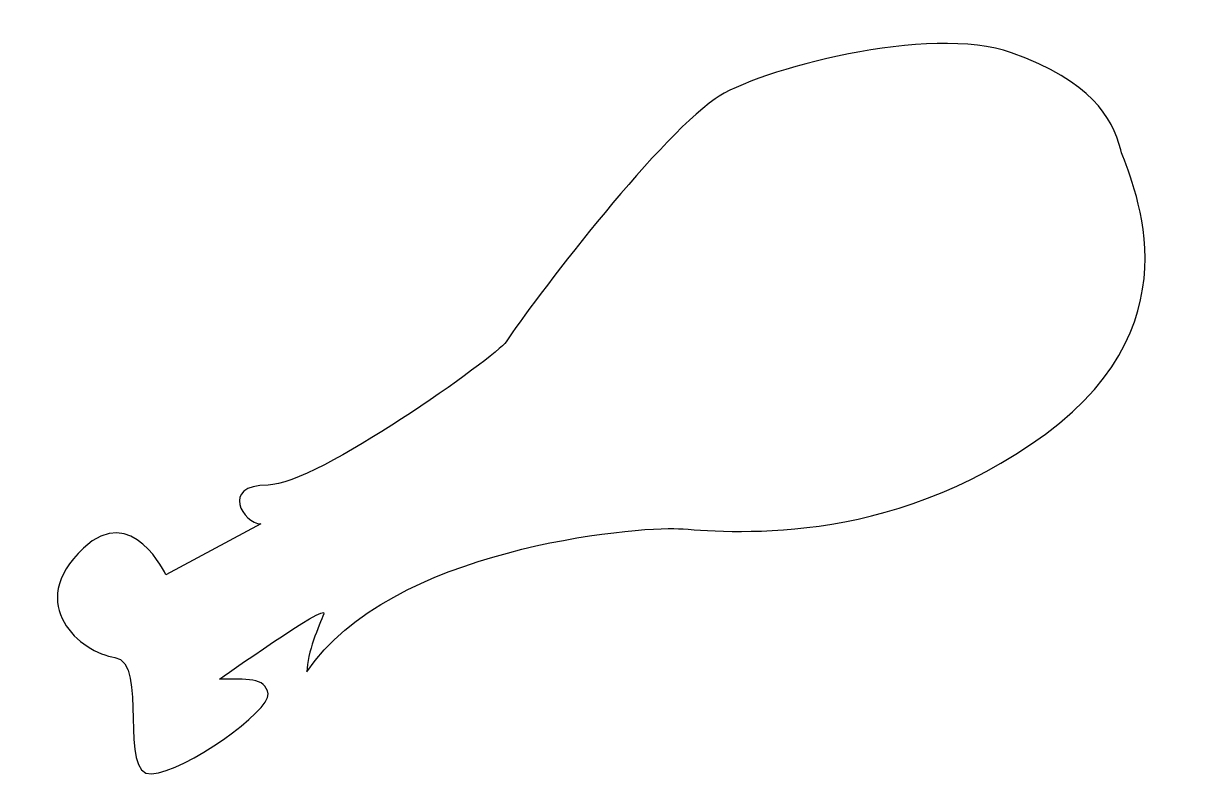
# Model space of a CAD drawing. Header units: centimetres. Extents: x -9.9 to 10.3, y -6.3 to 6.6.
import ezdxf

# ---------------------------------------------------------------- set-up
doc = ezdxf.new("R2010")
doc.units = ezdxf.units.CM
doc.header["$MEASUREMENT"] = 0
doc.layers.add('Camada 1', color=7, linetype='Continuous')

msp = doc.modelspace()

# ---------------------------------------------------------------- linework, layer by layer
at = {"layer": 'Camada 1'}
msp.add_open_spline([(-7.45497, -2.84628), (-7.45497, -2.84628), (-5.8322, -1.97228), (-5.8322, -1.97228), (-5.8322, -1.97228), (-6.12353, -1.97228), (-6.53967, -1.30706), (-5.7074, -1.30706), (-5.7074, -1.30706), (-4.87513, -1.30706), (-1.79567, 0.89787), (-1.62911, 1.14798), (-1.62911, 1.14798), (-1.1763, 1.82846), (0.89057, 4.56155), (1.94951, 5.30927), (1.94951, 5.30927), (2.65643, 5.80893), (5.65342, 6.59993), (7.02658, 6.10026), (7.02658, 6.10026), (8.39977, 5.60059), (8.74203, 5.01026), (8.89893, 4.43574), (8.89893, 4.43574), (9.02421, 3.97785), (10.3149, 1.56459), (7.6093, -0.43302), (7.6093, -0.43302), (4.90367, -2.43065), (2.07477, -2.09857), (1.32555, -2.05579), (1.32555, -2.05579), (0.57633, -2.01504), (-3.62623, -2.38893), (-5.0412, -4.51081), (-5.0412, -4.51081), (-5.0412, -4.17873), (-4.83287, -3.72031), (-4.74984, -3.51254), (-4.74984, -3.51254), (-4.66684, -3.30474), (-6.53967, -4.63615), (-6.53967, -4.63615), (-6.53967, -4.63615), (-6.08176, -4.63615), (-5.74917, -4.59437), (-5.7074, -4.88571), (-5.7074, -4.88571), (-5.66565, -5.1771), (-7.12184, -6.21715), (-7.7045, -6.2589), (-7.7045, -6.2589), (-8.28719, -6.30068), (-7.74628, -4.34583), (-8.32897, -4.2623), (-8.32897, -4.2623), (-8.91164, -4.17877), (-9.89417, -3.36176), (-8.86988, -2.38894), (-8.86988, -2.38894), (-8.03766, -1.5984), (-7.45497, -2.84628), (-7.45497, -2.84628)], degree=3, knots=[0, 0, 0, 0, 0.05882353, 0.05882353, 0.05882353, 0.05882353, 0.11764706, 0.11764706, 0.11764706, 0.11764706, 0.17647059, 0.17647059, 0.17647059, 0.17647059, 0.23529412, 0.23529412, 0.23529412, 0.23529412, 0.29411765, 0.29411765, 0.29411765, 0.29411765, 0.35294118, 0.35294118, 0.35294118, 0.35294118, 0.41176471, 0.41176471, 0.41176471, 0.41176471, 0.47058824, 0.47058824, 0.47058824, 0.47058824, 0.52941176, 0.52941176, 0.52941176, 0.52941176, 0.58823529, 0.58823529, 0.58823529, 0.58823529, 0.64705882, 0.64705882, 0.64705882, 0.64705882, 0.70588235, 0.70588235, 0.70588235, 0.70588235, 0.76470588, 0.76470588, 0.76470588, 0.76470588, 0.82352941, 0.82352941, 0.82352941, 0.82352941, 0.88235294, 0.88235294, 0.88235294, 0.88235294, 1, 1, 1, 1], dxfattribs=at)

doc.saveas('drawing.dxf')
